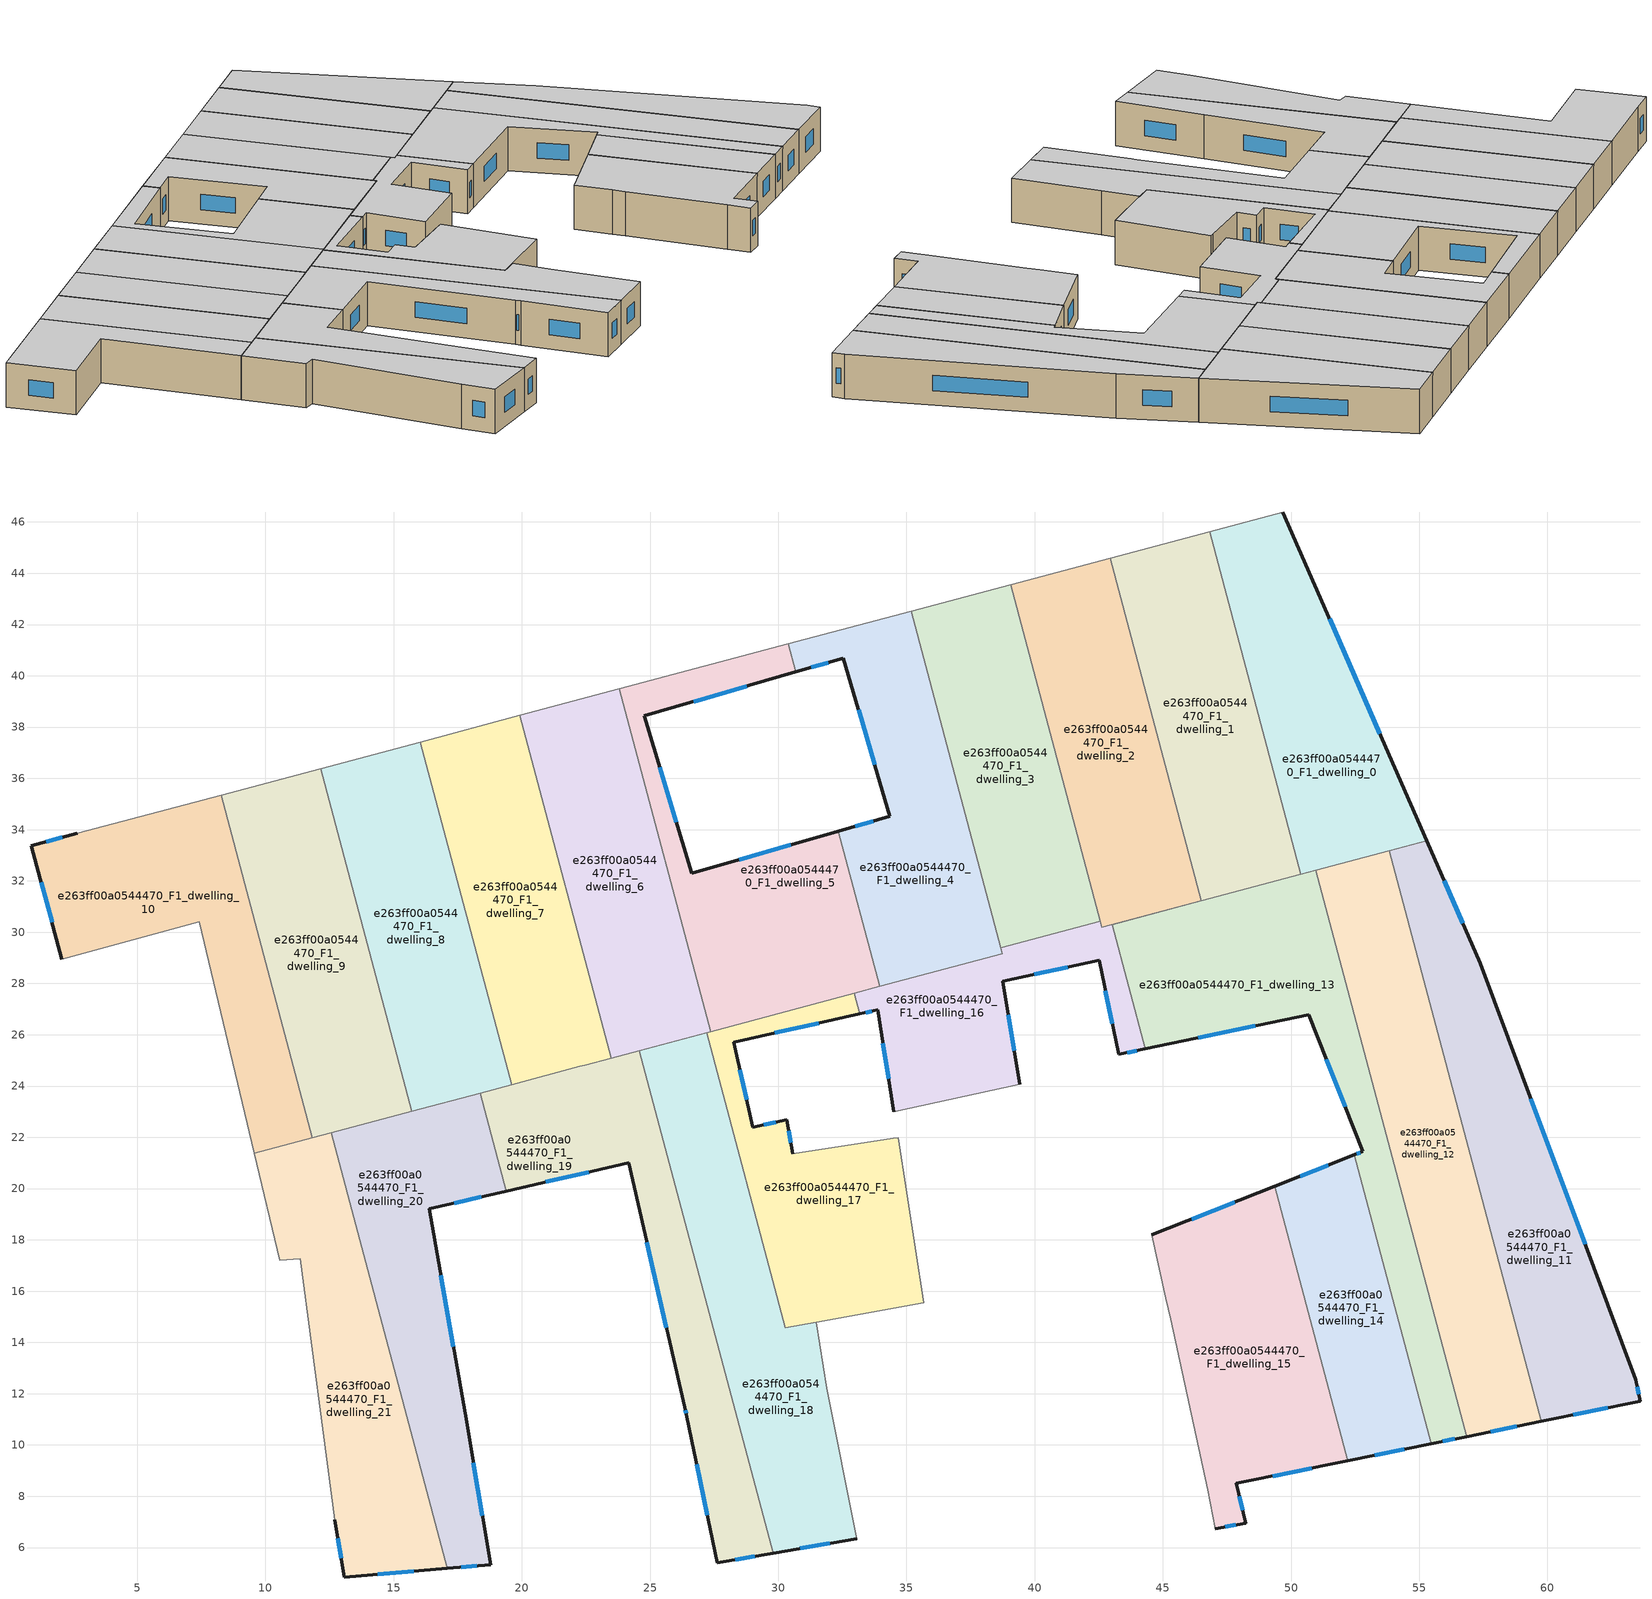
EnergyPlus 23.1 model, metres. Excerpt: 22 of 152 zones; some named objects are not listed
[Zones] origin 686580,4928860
e263ff00a0544470_F1_dwelling_0
 floor to e263ff00a0544470_F0_dwelling_0 (EU_floor_Construction): 49.68,46.39 55.29,33.57 50.39,32.26 46.83,45.63 z3
 wall outside (EU_wall_Construction): 55.29,33.57 49.68,46.39 z3:6
 wall to e263ff00a0544470_F1_dwelling_1 (EU_wall_Construction): 46.83,45.63 50.39,32.26 z3:6
 wall adiabatic (EU_wall_Construction): 49.68,46.39 46.83,45.63 z3:6
 wall to e263ff00a0544470_F1_dwelling_12 (EU_wall_Construction): 50.96,32.41 53.83,33.18 z3:6
 wall to e263ff00a0544470_F1_dwelling_11 (EU_wall_Construction): 53.83,33.18 55.29,33.57 z3:6
 wall to e263ff00a0544470_F1_dwelling_13 (EU_wall_Construction): 50.39,32.26 50.96,32.41 z3:6
 window (EU_Window_Construction): 53.47,37.74 51.51,42.22 z3.98:5.02
 ceiling to e263ff00a0544470_F2_dwelling_0 (EU_floor_Construction): 55.29,33.57 49.68,46.39 46.83,45.63 50.39,32.26 z6
e263ff00a0544470_F1_dwelling_1
 floor to e263ff00a0544470_F0_dwelling_1 (EU_floor_Construction): 46.83,45.63 50.39,32.26 46.51,31.23 42.94,44.59 z3
 wall to e263ff00a0544470_F1_dwelling_2 (EU_wall_Construction): 42.94,44.59 46.51,31.23 z3:6
 wall adiabatic (EU_wall_Construction): 46.83,45.63 42.94,44.59 z3:6
 wall to e263ff00a0544470_F1_dwelling_13 (EU_wall_Construction): 46.51,31.23 50.39,32.26 z3:6
 ceiling to e263ff00a0544470_F2_dwelling_1 (EU_floor_Construction): 50.39,32.26 46.83,45.63 42.94,44.59 46.51,31.23 z6
e263ff00a0544470_F1_dwelling_10
 floor to e263ff00a0544470_F0_dwelling_10 (EU_floor_Construction): 8.27,35.35 11.83,21.99 9.56,21.38 7.42,30.4 2.06,28.95 0.87,33.38 2.65,33.85 z3
 wall outside (EU_wall_Construction): 2.65,33.85 0.87,33.38 2.06,28.95 z3:6
 wall adiabatic (EU_wall_Construction): 8.27,35.35 2.65,33.85 / 2.06,28.95 7.42,30.4 9.56,21.38 11.83,21.99 z3:6
 wall to e263ff00a0544470_F1_dwelling_9 (EU_wall_Construction): 11.83,21.99 8.27,35.35 z3:6
 window (EU_Window_Construction): 1.26,31.94 1.68,30.39 / 2.08,33.7 1.45,33.53 z3.98:5.02
 ceiling to e263ff00a0544470_F2_dwelling_10 (EU_floor_Construction): 11.83,21.99 8.27,35.35 2.65,33.85 0.87,33.38 2.06,28.95 7.42,30.4 9.56,21.38 z6
e263ff00a0544470_F1_dwelling_11
 floor to e263ff00a0544470_F0_dwelling_11 (EU_floor_Construction): 57.38,28.79 63.45,12.54 63.61,11.71 59.76,10.92 53.83,33.18 55.29,33.57 z3
 wall outside (EU_wall_Construction): 59.76,10.92 63.61,11.71 63.45,12.54 57.38,28.79 55.29,33.57 z3:6
 wall to e263ff00a0544470_F1_dwelling_12 (EU_wall_Construction): 53.83,33.18 59.76,10.92 z3:6
 window (EU_Window_Construction): 56.7,30.34 55.97,32.01 / 61.48,17.82 59.36,23.5 / 63.56,11.98 63.51,12.27 / 61.01,11.18 62.36,11.45 z3.98:5.02
 ceiling to e263ff00a0544470_F2_dwelling_11 (EU_floor_Construction): 63.61,11.71 63.45,12.54 57.38,28.79 55.29,33.57 53.83,33.18 59.76,10.92 z6
e263ff00a0544470_F1_dwelling_12
 floor to e263ff00a0544470_F0_dwelling_12 (EU_floor_Construction): 53.83,33.18 59.76,10.92 56.84,10.33 50.96,32.41 z3
 wall outside (EU_wall_Construction): 56.84,10.33 59.76,10.92 z3:6
 wall to e263ff00a0544470_F1_dwelling_13 (EU_wall_Construction): 50.96,32.41 56.84,10.33 z3:6
 window (EU_Window_Construction): 57.79,10.52 58.81,10.73 z3.98:5.02
 ceiling to e263ff00a0544470_F2_dwelling_12 (EU_floor_Construction): 59.76,10.92 53.83,33.18 50.96,32.41 56.84,10.33 z6
e263ff00a0544470_F1_dwelling_13
 floor to e263ff00a0544470_F0_dwelling_13 (EU_floor_Construction): 50.96,32.41 56.84,10.33 55.46,10.05 52.46,21.31 52.8,21.45 50.68,26.79 44.31,25.45 43.02,30.3 z3
 wall outside (EU_wall_Construction): 44.31,25.45 50.68,26.79 52.8,21.45 52.46,21.31 / 55.46,10.05 56.84,10.33 z3:6
 wall to e263ff00a0544470_F1_dwelling_14 (EU_wall_Construction): 52.46,21.31 55.46,10.05 z3:6
 wall to e263ff00a0544470_F1_dwelling_16 (EU_wall_Construction): 46.51,31.23 43.02,30.3 44.31,25.45 z3:6
 window (EU_Window_Construction): 52.69,21.41 52.57,21.36 / 51.37,25.05 52.11,23.19 / 46.38,25.88 48.61,26.35 / 55.91,10.14 56.4,10.24 z3.98:5.02
 ceiling to e263ff00a0544470_F2_dwelling_13 (EU_floor_Construction): 56.84,10.33 50.96,32.41 43.02,30.3 44.31,25.45 50.68,26.79 52.8,21.45 52.46,21.31 55.46,10.05 z6
e263ff00a0544470_F1_dwelling_14
 floor to e263ff00a0544470_F0_dwelling_14 (EU_floor_Construction): 52.46,21.31 55.46,10.05 52.21,9.38 49.36,20.09 z3
 wall outside (EU_wall_Construction): 52.21,9.38 55.46,10.05 / 52.46,21.31 49.36,20.09 z3:6
 wall to e263ff00a0544470_F1_dwelling_15 (EU_wall_Construction): 49.36,20.09 52.21,9.38 z3:6
 window (EU_Window_Construction): 53.27,9.6 54.41,9.83 / 51.45,20.91 50.37,20.49 z3.98:5.02
 ceiling to e263ff00a0544470_F2_dwelling_14 (EU_floor_Construction): 55.46,10.05 52.46,21.31 49.36,20.09 52.21,9.38 z6
e263ff00a0544470_F1_dwelling_15
 floor to e263ff00a0544470_F0_dwelling_15 (EU_floor_Construction): 49.36,20.09 52.21,9.38 47.87,8.5 48.23,6.95 47.05,6.74 46.74,8.26 45.3,14.9 45.12,15.72 44.57,18.19 z3
 wall outside (EU_wall_Construction): 47.05,6.74 48.23,6.95 47.87,8.5 52.21,9.38 / 49.36,20.09 44.57,18.19 z3:6
 wall adiabatic (EU_wall_Construction): 44.57,18.19 45.12,15.72 45.3,14.9 46.74,8.26 47.05,6.74 z3:6
 window (EU_Window_Construction): 48.12,7.45 47.99,8 / 47.43,6.81 47.85,6.88 / 47.8,19.47 46.13,18.81 / 49.28,8.79 50.8,9.1 z3.98:5.02
 ceiling to e263ff00a0544470_F2_dwelling_15 (EU_floor_Construction): 52.21,9.38 49.36,20.09 44.57,18.19 45.12,15.72 45.3,14.9 46.74,8.26 47.05,6.74 48.23,6.95 47.87,8.5 z6
e263ff00a0544470_F1_dwelling_16
 floor to e263ff00a0544470_F0_dwelling_16 (EU_floor_Construction): 46.51,31.23 43.02,30.3 44.31,25.45 43.28,25.23 42.51,28.91 38.75,28.09 39.42,24.07 34.51,22.99 33.87,26.97 33.19,26.82 32.97,27.62 38.74,29.16 38.68,29.4 42.56,30.43 42.63,30.19 z3
 wall outside (EU_wall_Construction): 39.42,24.07 38.75,28.09 42.51,28.91 43.28,25.23 44.31,25.45 / 33.19,26.82 33.87,26.97 34.51,22.99 z3:6
 wall adiabatic (EU_wall_Construction): 34.51,22.99 39.42,24.07 z3:6
 wall to e263ff00a0544470_F1_dwelling_17 (EU_wall_Construction): 32.97,27.62 33.19,26.82 z3:6
 wall to e263ff00a0544470_F1_dwelling_3 (EU_wall_Construction): 42.56,30.43 38.68,29.4 z3:6
 wall to e263ff00a0544470_F1_dwelling_2 (EU_wall_Construction): 46.51,31.23 42.63,30.19 42.56,30.43 z3:6
 wall to e263ff00a0544470_F1_dwelling_4 (EU_wall_Construction): 38.68,29.4 38.74,29.16 33.96,27.88 z3:6
 wall to e263ff00a0544470_F1_dwelling_5 (EU_wall_Construction): 33.96,27.88 32.97,27.62 z3:6
 window (EU_Window_Construction): 39.21,25.38 38.97,26.78 / 34.08,25.68 34.31,24.28 / 33.41,26.87 33.65,26.92 / 43.62,25.3 43.98,25.38 / 42.76,27.71 43.03,26.43 / 39.98,28.36 41.29,28.64 z3.98:5.02
 ceiling to e263ff00a0544470_F2_dwelling_16 (EU_floor_Construction): 44.31,25.45 43.02,30.3 46.51,31.23 42.63,30.19 42.56,30.43 38.68,29.4 38.74,29.16 32.97,27.62 33.19,26.82 33.87,26.97 34.51,22.99 39.42,24.07 38.75,28.09 42.51,28.91 43.28,25.23 z6
e263ff00a0544470_F1_dwelling_17
 floor to e263ff00a0544470_F0_dwelling_17 (EU_floor_Construction): 33.19,26.82 28.26,25.71 29.01,22.39 30.32,22.69 30.56,21.36 34.48,21.96 34.67,21.99 35.67,15.55 30.28,14.58 27.21,26.08 32.97,27.62 z3
 wall outside (EU_wall_Construction): 30.56,21.36 30.32,22.69 29.01,22.39 28.26,25.71 33.19,26.82 z3:6
 wall adiabatic (EU_wall_Construction): 31.48,14.79 35.67,15.55 34.67,21.99 34.48,21.96 30.56,21.36 z3:6
 wall to e263ff00a0544470_F1_dwelling_18 (EU_wall_Construction): 30.28,14.57 31.47,14.79 / 27.21,26.08 30.28,14.58 z3:6
 wall to e263ff00a0544470_F1_dwelling_5 (EU_wall_Construction): 32.97,27.62 27.36,26.12 z3:6
 wall to e263ff00a0544470_F1_dwelling_6 (EU_wall_Construction): 27.36,26.12 27.21,26.08 z3:6
 window (EU_Window_Construction): 29.87,26.07 31.59,26.46 / 28.77,23.47 28.51,24.63 / 29.9,22.59 29.44,22.49 / 30.49,21.79 30.4,22.26 z3.98:5.02
 ceiling to e263ff00a0544470_F2_dwelling_17 (EU_floor_Construction): 35.67,15.55 34.67,21.99 34.48,21.96 30.56,21.36 30.32,22.69 29.01,22.39 28.26,25.71 33.19,26.82 32.97,27.62 27.21,26.08 30.28,14.58 z6
e263ff00a0544470_F1_dwelling_18
 floor to e263ff00a0544470_F0_dwelling_18 (EU_floor_Construction): 27.21,26.08 30.28,14.57 31.47,14.79 31.89,12.22 33.07,6.35 29.8,5.79 24.58,25.38 z3
 wall outside (EU_wall_Construction): 29.8,5.79 33.07,6.35 z3:6
 wall to e263ff00a0544470_F1_dwelling_19 (EU_wall_Construction): 24.58,25.38 29.8,5.79 z3:6
 wall adiabatic (EU_wall_Construction): 33.07,6.35 31.89,12.22 31.47,14.79 z3:6
 wall to e263ff00a0544470_F1_dwelling_6 (EU_wall_Construction): 27.21,26.08 24.58,25.38 z3:6
 window (EU_Window_Construction): 30.87,5.97 32.01,6.16 z3.98:5.02
 ceiling to e263ff00a0544470_F2_dwelling_18 (EU_floor_Construction): 33.07,6.35 31.89,12.22 31.47,14.79 30.28,14.57 27.21,26.08 24.58,25.38 29.8,5.79 z6
e263ff00a0544470_F1_dwelling_19
 floor to e263ff00a0544470_F0_dwelling_19 (EU_floor_Construction): 24.58,25.38 29.8,5.79 27.61,5.41 26.43,11.11 26.35,11.48 24.16,21 19.39,19.9 18.37,23.73 22.25,24.76 22.46,24.82 z3
 wall outside (EU_wall_Construction): 19.39,19.9 24.16,21 26.35,11.48 26.43,11.11 27.61,5.41 29.8,5.79 z3:6
 wall to e263ff00a0544470_F1_dwelling_20 (EU_wall_Construction): 18.37,23.73 19.39,19.9 z3:6
 wall to e263ff00a0544470_F1_dwelling_7 (EU_wall_Construction): 23.48,25.09 22.46,24.82 22.25,24.76 19.6,24.05 z3:6
 wall to e263ff00a0544470_F1_dwelling_6 (EU_wall_Construction): 24.58,25.38 23.48,25.09 z3:6
 wall to e263ff00a0544470_F1_dwelling_8 (EU_wall_Construction): 19.6,24.05 18.37,23.73 z3:6
 window (EU_Window_Construction): 26.38,11.36 26.41,11.23 / 24.88,17.9 25.64,14.58 / 20.94,20.26 22.61,20.64 / 28.33,5.53 29.09,5.66 / 26.82,9.26 27.23,7.26 z3.98:5.02
 ceiling to e263ff00a0544470_F2_dwelling_19 (EU_floor_Construction): 29.8,5.79 24.58,25.38 22.46,24.82 22.25,24.76 18.37,23.73 19.39,19.9 24.16,21 26.35,11.48 26.43,11.11 27.61,5.41 z6
e263ff00a0544470_F1_dwelling_2
 floor to e263ff00a0544470_F0_dwelling_2 (EU_floor_Construction): 42.94,44.59 46.51,31.23 42.63,30.19 39.06,43.56 z3
 wall adiabatic (EU_wall_Construction): 42.94,44.59 39.06,43.56 z3:6
 wall to e263ff00a0544470_F1_dwelling_3 (EU_wall_Construction): 39.06,43.56 42.56,30.43 z3:6
 ceiling to e263ff00a0544470_F2_dwelling_2 (EU_floor_Construction): 46.51,31.23 42.94,44.59 39.06,43.56 42.63,30.19 z6
e263ff00a0544470_F1_dwelling_20
 floor to e263ff00a0544470_F0_dwelling_20 (EU_floor_Construction): 18.37,23.73 19.39,19.9 16.39,19.21 17.78,11.23 18.78,5.33 17.09,5.19 12.56,22.18 z3
 wall outside (EU_wall_Construction): 17.09,5.19 18.78,5.33 17.78,11.23 16.39,19.21 19.39,19.9 z3:6
 wall to e263ff00a0544470_F1_dwelling_21 (EU_wall_Construction): 12.56,22.18 17.09,5.19 z3:6
 wall to e263ff00a0544470_F1_dwelling_9 (EU_wall_Construction): 15.72,23.02 12.56,22.18 z3:6
 wall to e263ff00a0544470_F1_dwelling_8 (EU_wall_Construction): 18.37,23.73 15.72,23.02 z3:6
 window (EU_Window_Construction): 17.37,19.43 18.41,19.68 / 17.33,13.83 16.85,16.61 / 18.46,7.25 18.11,9.31 / 17.64,5.23 18.23,5.28 z3.98:5.02
 ceiling to e263ff00a0544470_F2_dwelling_20 (EU_floor_Construction): 18.78,5.33 17.78,11.23 16.39,19.21 19.39,19.9 18.37,23.73 12.56,22.18 17.09,5.19 z6
e263ff00a0544470_F1_dwelling_21
 floor to e263ff00a0544470_F0_dwelling_21 (EU_floor_Construction): 12.56,22.18 17.09,5.19 13.07,4.85 12.69,7.09 11.36,17.26 10.55,17.21 9.56,21.38 z3
 wall outside (EU_wall_Construction): 12.69,7.09 13.07,4.85 17.09,5.19 z3:6
 wall adiabatic (EU_wall_Construction): 11.83,21.99 9.56,21.38 10.55,17.21 11.36,17.26 12.69,7.09 z3:6
 wall to e263ff00a0544470_F1_dwelling_9 (EU_wall_Construction): 12.56,22.18 11.83,21.99 z3:6
 window (EU_Window_Construction): 14.38,4.96 15.78,5.08 / 12.82,6.36 12.95,5.58 z3.98:5.02
 ceiling to e263ff00a0544470_F2_dwelling_21 (EU_floor_Construction): 17.09,5.19 12.56,22.18 9.56,21.38 10.55,17.21 11.36,17.26 12.69,7.09 13.07,4.85 z6
e263ff00a0544470_F1_dwelling_3
 floor to e263ff00a0544470_F0_dwelling_3 (EU_floor_Construction): 39.06,43.56 42.56,30.43 38.68,29.4 35.18,42.52 z3
 wall adiabatic (EU_wall_Construction): 39.06,43.56 35.18,42.52 z3:6
 wall to e263ff00a0544470_F1_dwelling_4 (EU_wall_Construction): 35.18,42.52 38.68,29.4 z3:6
 ceiling to e263ff00a0544470_F2_dwelling_3 (EU_floor_Construction): 42.56,30.43 39.06,43.56 35.18,42.52 38.68,29.4 z6
e263ff00a0544470_F1_dwelling_4
 floor to e263ff00a0544470_F0_dwelling_4 (EU_floor_Construction): 35.18,42.52 38.74,29.16 33.96,27.88 32.35,33.94 34.35,34.52 32.54,40.69 30.69,40.15 30.4,41.25 z3
 wall outside (EU_wall_Construction): 30.69,40.15 32.54,40.69 34.35,34.52 32.35,33.94 z3:6
 wall to e263ff00a0544470_F1_dwelling_5 (EU_wall_Construction): 32.35,33.94 33.96,27.88 / 30.4,41.25 30.69,40.15 z3:6
 wall adiabatic (EU_wall_Construction): 35.18,42.52 30.4,41.25 z3:6
 window (EU_Window_Construction): 33.7,34.33 33,34.13 / 33.13,38.68 33.77,36.53 / 31.29,40.33 31.94,40.51 z3.98:5.02
 ceiling to e263ff00a0544470_F2_dwelling_4 (EU_floor_Construction): 38.74,29.16 35.18,42.52 30.4,41.25 30.69,40.15 32.54,40.69 34.35,34.52 32.35,33.94 33.96,27.88 z6
e263ff00a0544470_F1_dwelling_5
 floor to e263ff00a0544470_F0_dwelling_5 (EU_floor_Construction): 30.69,40.15 24.77,38.44 26.62,32.29 32.35,33.94 33.96,27.88 27.36,26.12 23.8,39.49 30.4,41.25 z3
 wall outside (EU_wall_Construction): 32.35,33.94 26.62,32.29 24.77,38.44 30.69,40.15 z3:6
 wall to e263ff00a0544470_F1_dwelling_6 (EU_wall_Construction): 23.8,39.49 27.36,26.12 z3:6
 wall adiabatic (EU_wall_Construction): 30.4,41.25 23.8,39.49 z3:6
 window (EU_Window_Construction): 26.02,34.29 25.38,36.44 / 30.49,33.4 28.49,32.83 / 26.7,39 28.77,39.6 z3.98:5.02
 ceiling to e263ff00a0544470_F2_dwelling_5 (EU_floor_Construction): 33.96,27.88 32.35,33.94 26.62,32.29 24.77,38.44 30.69,40.15 30.4,41.25 23.8,39.49 27.36,26.12 z6
e263ff00a0544470_F1_dwelling_6
 floor to e263ff00a0544470_F0_dwelling_6 (EU_floor_Construction): 23.8,39.49 27.36,26.12 23.48,25.09 19.92,38.45 z3
 wall to e263ff00a0544470_F1_dwelling_7 (EU_wall_Construction): 19.92,38.45 23.48,25.09 z3:6
 wall adiabatic (EU_wall_Construction): 23.8,39.49 19.92,38.45 z3:6
 ceiling to e263ff00a0544470_F2_dwelling_6 (EU_floor_Construction): 27.36,26.12 23.8,39.49 19.92,38.45 23.48,25.09 z6
e263ff00a0544470_F1_dwelling_7
 floor to e263ff00a0544470_F0_dwelling_7 (EU_floor_Construction): 19.92,38.45 23.48,25.09 19.6,24.05 16.04,37.42 z3
 wall to e263ff00a0544470_F1_dwelling_8 (EU_wall_Construction): 16.04,37.42 19.6,24.05 z3:6
 wall adiabatic (EU_wall_Construction): 19.92,38.45 16.04,37.42 z3:6
 ceiling to e263ff00a0544470_F2_dwelling_7 (EU_floor_Construction): 23.48,25.09 19.92,38.45 16.04,37.42 19.6,24.05 z6
e263ff00a0544470_F1_dwelling_8
 floor to e263ff00a0544470_F0_dwelling_8 (EU_floor_Construction): 16.04,37.42 19.6,24.05 15.72,23.02 12.15,36.38 z3
 wall to e263ff00a0544470_F1_dwelling_9 (EU_wall_Construction): 12.15,36.38 15.72,23.02 z3:6
 wall adiabatic (EU_wall_Construction): 16.04,37.42 12.15,36.38 z3:6
 ceiling to e263ff00a0544470_F2_dwelling_8 (EU_floor_Construction): 19.6,24.05 16.04,37.42 12.15,36.38 15.72,23.02 z6
e263ff00a0544470_F1_dwelling_9
 floor to e263ff00a0544470_F0_dwelling_9 (EU_floor_Construction): 12.15,36.38 15.72,23.02 11.83,21.99 8.27,35.35 z3
 wall adiabatic (EU_wall_Construction): 12.15,36.38 8.27,35.35 z3:6
 ceiling to e263ff00a0544470_F2_dwelling_9 (EU_floor_Construction): 15.72,23.02 12.15,36.38 8.27,35.35 11.83,21.99 z6
[Building]
EU S2 Campaign: North Axis=0; Terrain=City; Solar Distribution=FullExterior
[Site:Location]
Bologna: Latitude=44.5; Longitude=11.25; Time Zone=1; Elevation=37
[SizingPeriod:WeatherFileDays]
AnnualSizingPeriod: Begin Month=1; Begin Day of Month=1; End Month=12; End Day of Month=31; Day of Week for Start Day=Monday; Use Weather File Daylight Saving Period=No; Use Weather File Rain and Snow Indicators=No
[MATERIAL]
EU_InternalMass_Material: Roughness=MediumRough; Thickness=0.1; Conductivity=1; Density=1800; Specific Heat=900; Thermal Absorptance=0.9; Solar Absorptance=0.7; Visible Absorptance=0.7
[MATERIAL:NOMASS] Roughness=MediumRough; Thermal Absorptance=0.9; Solar Absorptance=0.7; Visible Absorptance=0.7
Name | Thermal Resistance
EU_wall_NoMass | 0.905828
EU_floor_NoMass | 0.67114
[WINDOWMATERIAL:SIMPLEGLAZINGSYSTEM]
EU_Window_SimpleGlazing: UFactor=4.52486; Solar Heat Gain Coefficient=0.85; Visible Transmittance=0.85
[CONSTRUCTION]
EU_wall_Construction: EU_wall_NoMass
EU_floor_Construction: EU_floor_NoMass
EU_Window_Construction: EU_Window_SimpleGlazing
EU_InternalMass_Construction: EU_InternalMass_Material
[ZONE] Type=1; Multiplier=1; Ceiling Height=autocalculate; Floor Area=autocalculate; Part of Total Floor Area=Yes
Name | Volume
e263ff00a0544470_F1_dwelling_0; e263ff00a0544470_F1_dwelling_5 | 166.677
e263ff00a0544470_F1_dwelling_1 | 166.651
e263ff00a0544470_F1_dwelling_10 | 166.673
e263ff00a0544470_F1_dwelling_11 | 201.226
e263ff00a0544470_F1_dwelling_12 | 204.203
e263ff00a0544470_F1_dwelling_13 | 202
e263ff00a0544470_F1_dwelling_14 | 112.906
e263ff00a0544470_F1_dwelling_15 | 175.447
e263ff00a0544470_F1_dwelling_16 | 106.727
e263ff00a0544470_F1_dwelling_17 | 144.906
e263ff00a0544470_F1_dwelling_18 | 188.902
e263ff00a0544470_F1_dwelling_19; e263ff00a0544470_F1_dwelling_2 | 166.679
e263ff00a0544470_F1_dwelling_20 | 166.668
e263ff00a0544470_F1_dwelling_21 | 166.666
e263ff00a0544470_F1_dwelling_3 | 163.653
e263ff00a0544470_F1_dwelling_4; e263ff00a0544470_F1_dwelling_7; e263ff00a0544470_F1_dwelling_8 | 166.663
e263ff00a0544470_F1_dwelling_6 | 166.697
e263ff00a0544470_F1_dwelling_9 | 166.652
[INTERNALMASS] Construction=EU_InternalMass_Construction
Name | Zone or ZoneList | Surface Area
e263ff00a0544470_F1_dwelling_0_EU_InternalMass | e263ff00a0544470_F1_dwelling_0 | 55.5591
e263ff00a0544470_F1_dwelling_1_EU_InternalMass | e263ff00a0544470_F1_dwelling_1 | 55.5502
e263ff00a0544470_F1_dwelling_2_EU_InternalMass | e263ff00a0544470_F1_dwelling_2 | 55.5599
e263ff00a0544470_F1_dwelling_3_EU_InternalMass | e263ff00a0544470_F1_dwelling_3 | 54.5521
e263ff00a0544470_F1_dwelling_4_EU_InternalMass | e263ff00a0544470_F1_dwelling_4 | 55.5544
e263ff00a0544470_F1_dwelling_5_EU_InternalMass | e263ff00a0544470_F1_dwelling_5 | 55.5586
e263ff00a0544470_F1_dwelling_6_EU_InternalMass | e263ff00a0544470_F1_dwelling_6 | 55.5657
e263ff00a0544470_F1_dwelling_7_EU_InternalMass | e263ff00a0544470_F1_dwelling_7 | 55.5548
e263ff00a0544470_F1_dwelling_8_EU_InternalMass | e263ff00a0544470_F1_dwelling_8 | 55.5546
e263ff00a0544470_F1_dwelling_9_EU_InternalMass | e263ff00a0544470_F1_dwelling_9 | 55.5522
e263ff00a0544470_F1_dwelling_10_EU_InternalMass | e263ff00a0544470_F1_dwelling_10 | 55.5581
e263ff00a0544470_F1_dwelling_11_EU_InternalMass | e263ff00a0544470_F1_dwelling_11 | 67.0746
e263ff00a0544470_F1_dwelling_12_EU_InternalMass | e263ff00a0544470_F1_dwelling_12 | 68.0626
e263ff00a0544470_F1_dwelling_13_EU_InternalMass | e263ff00a0544470_F1_dwelling_13 | 67.3399
e263ff00a0544470_F1_dwelling_14_EU_InternalMass | e263ff00a0544470_F1_dwelling_14 | 37.6351
e263ff00a0544470_F1_dwelling_15_EU_InternalMass | e263ff00a0544470_F1_dwelling_15 | 58.4831
e263ff00a0544470_F1_dwelling_16_EU_InternalMass | e263ff00a0544470_F1_dwelling_16 | 35.5751
e263ff00a0544470_F1_dwelling_17_EU_InternalMass | e263ff00a0544470_F1_dwelling_17 | 48.3183
e263ff00a0544470_F1_dwelling_18_EU_InternalMass | e263ff00a0544470_F1_dwelling_18 | 62.9686
e263ff00a0544470_F1_dwelling_19_EU_InternalMass | e263ff00a0544470_F1_dwelling_19 | 55.561
e263ff00a0544470_F1_dwelling_20_EU_InternalMass | e263ff00a0544470_F1_dwelling_20 | 55.5565
e263ff00a0544470_F1_dwelling_21_EU_InternalMass | e263ff00a0544470_F1_dwelling_21 | 55.555
[OTHEREQUIPMENT] Fuel Type=Electricity; Design Level Calculation Method=Watts/Area; Power per Zone Floor Area=1; Fraction Latent=0; Fraction Radiant=0; Fraction Lost=0; Carbon Dioxide Generation Rate=0; EndUse Subcategory=EU_Step8_InternalGains
Name | Zone or ZoneList or Space or SpaceList | Schedule
EU_Step8_InternalGain_e263ff00a0544470_F1_dwelling_0_f000 | e263ff00a0544470_F1_dwelling_0 | EU_Step8_GainSchedule_e263ff00a0544470_F1_dwelling_0_f000
EU_Step8_InternalGain_e263ff00a0544470_F1_dwelling_1_f000 | e263ff00a0544470_F1_dwelling_1 | EU_Step8_GainSchedule_e263ff00a0544470_F1_dwelling_1_f000
EU_Step8_InternalGain_e263ff00a0544470_F1_dwelling_2_f000 | e263ff00a0544470_F1_dwelling_2 | EU_Step8_GainSchedule_e263ff00a0544470_F1_dwelling_2_f000
EU_Step8_InternalGain_e263ff00a0544470_F1_dwelling_3_f000 | e263ff00a0544470_F1_dwelling_3 | EU_Step8_GainSchedule_e263ff00a0544470_F1_dwelling_3_f000
EU_Step8_InternalGain_e263ff00a0544470_F1_dwelling_4_f000 | e263ff00a0544470_F1_dwelling_4 | EU_Step8_GainSchedule_e263ff00a0544470_F1_dwelling_4_f000
EU_Step8_InternalGain_e263ff00a0544470_F1_dwelling_5_f000 | e263ff00a0544470_F1_dwelling_5 | EU_Step8_GainSchedule_e263ff00a0544470_F1_dwelling_5_f000
EU_Step8_InternalGain_e263ff00a0544470_F1_dwelling_6_f000 | e263ff00a0544470_F1_dwelling_6 | EU_Step8_GainSchedule_e263ff00a0544470_F1_dwelling_6_f000
EU_Step8_InternalGain_e263ff00a0544470_F1_dwelling_7_f000 | e263ff00a0544470_F1_dwelling_7 | EU_Step8_GainSchedule_e263ff00a0544470_F1_dwelling_7_f000
EU_Step8_InternalGain_e263ff00a0544470_F1_dwelling_8_f000 | e263ff00a0544470_F1_dwelling_8 | EU_Step8_GainSchedule_e263ff00a0544470_F1_dwelling_8_f000
EU_Step8_InternalGain_e263ff00a0544470_F1_dwelling_9_f000 | e263ff00a0544470_F1_dwelling_9 | EU_Step8_GainSchedule_e263ff00a0544470_F1_dwelling_9_f000
EU_Step8_InternalGain_e263ff00a0544470_F1_dwelling_10_f000 | e263ff00a0544470_F1_dwelling_10 | EU_Step8_GainSchedule_e263ff00a0544470_F1_dwelling_10_f000
EU_Step8_InternalGain_e263ff00a0544470_F1_dwelling_11_f000 | e263ff00a0544470_F1_dwelling_11 | EU_Step8_GainSchedule_e263ff00a0544470_F1_dwelling_11_f000
EU_Step8_InternalGain_e263ff00a0544470_F1_dwelling_12_f000 | e263ff00a0544470_F1_dwelling_12 | EU_Step8_GainSchedule_e263ff00a0544470_F1_dwelling_12_f000
EU_Step8_InternalGain_e263ff00a0544470_F1_dwelling_13_f000 | e263ff00a0544470_F1_dwelling_13 | EU_Step8_GainSchedule_e263ff00a0544470_F1_dwelling_13_f000
EU_Step8_InternalGain_e263ff00a0544470_F1_dwelling_14_f000 | e263ff00a0544470_F1_dwelling_14 | EU_Step8_GainSchedule_e263ff00a0544470_F1_dwelling_14_f000
EU_Step8_InternalGain_e263ff00a0544470_F1_dwelling_15_f000 | e263ff00a0544470_F1_dwelling_15 | EU_Step8_GainSchedule_e263ff00a0544470_F1_dwelling_15_f000
EU_Step8_InternalGain_e263ff00a0544470_F1_dwelling_16_f000 | e263ff00a0544470_F1_dwelling_16 | EU_Step8_GainSchedule_e263ff00a0544470_F1_dwelling_16_f000
EU_Step8_InternalGain_e263ff00a0544470_F1_dwelling_17_f000 | e263ff00a0544470_F1_dwelling_17 | EU_Step8_GainSchedule_e263ff00a0544470_F1_dwelling_17_f000
EU_Step8_InternalGain_e263ff00a0544470_F1_dwelling_18_f000 | e263ff00a0544470_F1_dwelling_18 | EU_Step8_GainSchedule_e263ff00a0544470_F1_dwelling_18_f000
EU_Step8_InternalGain_e263ff00a0544470_F1_dwelling_19_f000 | e263ff00a0544470_F1_dwelling_19 | EU_Step8_GainSchedule_e263ff00a0544470_F1_dwelling_19_f000
EU_Step8_InternalGain_e263ff00a0544470_F1_dwelling_20_f000 | e263ff00a0544470_F1_dwelling_20 | EU_Step8_GainSchedule_e263ff00a0544470_F1_dwelling_20_f000
EU_Step8_InternalGain_e263ff00a0544470_F1_dwelling_21_f000 | e263ff00a0544470_F1_dwelling_21 | EU_Step8_GainSchedule_e263ff00a0544470_F1_dwelling_21_f000
[ZONEVENTILATION:DESIGNFLOWRATE] Schedule=EU_AlwaysOn; Design Flow Rate Calculation Method=AirChanges/Hour; Air Changes per Hour=0.73129; Ventilation Type=Natural; Fan Pressure Rise=0; Fan Total Efficiency=1; Constant Term Coefficient=1; Temperature Term Coefficient=0; Velocity Term Coefficient=0; Velocity Squared Term Coefficient=0; Minimum Indoor Temperature=-100; Maximum Indoor Temperature=100; Delta Temperature=-100; Minimum Outdoor Temperature=-100; Maximum Outdoor Temperature=100; Maximum Wind Speed=40
Name | Zone or ZoneList or Space or SpaceList
EU_ConstantAir_e263ff00a0544470_F1_dwelling_0 | e263ff00a0544470_F1_dwelling_0
EU_ConstantAir_e263ff00a0544470_F1_dwelling_1 | e263ff00a0544470_F1_dwelling_1
EU_ConstantAir_e263ff00a0544470_F1_dwelling_2 | e263ff00a0544470_F1_dwelling_2
EU_ConstantAir_e263ff00a0544470_F1_dwelling_3 | e263ff00a0544470_F1_dwelling_3
EU_ConstantAir_e263ff00a0544470_F1_dwelling_4 | e263ff00a0544470_F1_dwelling_4
EU_ConstantAir_e263ff00a0544470_F1_dwelling_5 | e263ff00a0544470_F1_dwelling_5
EU_ConstantAir_e263ff00a0544470_F1_dwelling_6 | e263ff00a0544470_F1_dwelling_6
EU_ConstantAir_e263ff00a0544470_F1_dwelling_7 | e263ff00a0544470_F1_dwelling_7
EU_ConstantAir_e263ff00a0544470_F1_dwelling_8 | e263ff00a0544470_F1_dwelling_8
EU_ConstantAir_e263ff00a0544470_F1_dwelling_9 | e263ff00a0544470_F1_dwelling_9
EU_ConstantAir_e263ff00a0544470_F1_dwelling_10 | e263ff00a0544470_F1_dwelling_10
EU_ConstantAir_e263ff00a0544470_F1_dwelling_11 | e263ff00a0544470_F1_dwelling_11
EU_ConstantAir_e263ff00a0544470_F1_dwelling_12 | e263ff00a0544470_F1_dwelling_12
EU_ConstantAir_e263ff00a0544470_F1_dwelling_13 | e263ff00a0544470_F1_dwelling_13
EU_ConstantAir_e263ff00a0544470_F1_dwelling_14 | e263ff00a0544470_F1_dwelling_14
EU_ConstantAir_e263ff00a0544470_F1_dwelling_15 | e263ff00a0544470_F1_dwelling_15
EU_ConstantAir_e263ff00a0544470_F1_dwelling_16 | e263ff00a0544470_F1_dwelling_16
EU_ConstantAir_e263ff00a0544470_F1_dwelling_17 | e263ff00a0544470_F1_dwelling_17
EU_ConstantAir_e263ff00a0544470_F1_dwelling_18 | e263ff00a0544470_F1_dwelling_18
EU_ConstantAir_e263ff00a0544470_F1_dwelling_19 | e263ff00a0544470_F1_dwelling_19
EU_ConstantAir_e263ff00a0544470_F1_dwelling_20 | e263ff00a0544470_F1_dwelling_20
EU_ConstantAir_e263ff00a0544470_F1_dwelling_21 | e263ff00a0544470_F1_dwelling_21
[HVACTEMPLATE:ZONE:IDEALLOADSAIRSYSTEM] System Availability Schedule=EU_AlwaysOn; Maximum Heating Supply Air Temperature=50; Minimum Cooling Supply Air Temperature=13; Maximum Heating Supply Air Humidity Ratio=0.0156; Minimum Cooling Supply Air Humidity Ratio=0.0077; Heating Limit=NoLimit; Cooling Limit=NoLimit; Heating Availability Schedule=EU_AlwaysOn; Cooling Availability Schedule=EU_CoolingOff; Dehumidification Control Type=ConstantSensibleHeatRatio; Cooling Sensible Heat Ratio=0.7; Dehumidification Setpoint=60; Humidification Control Type=None; Humidification Setpoint=30; Outdoor Air Method=None; Outdoor Air Flow Rate per Person=0.00944; Outdoor Air Flow Rate per Zone Floor Area=0; Outdoor Air Flow Rate per Zone=0; Demand Controlled Ventilation Type=None; Outdoor Air Economizer Type=NoEconomizer; Heat Recovery Type=None; Sensible Heat Recovery Effectiveness=0.7; Latent Heat Recovery Effectiveness=0.65
Name | Template Thermostat
e263ff00a0544470_F1_dwelling_0 | EU_HeatOnly_e263ff00a0544470_F1_dwelling_0
e263ff00a0544470_F1_dwelling_1 | EU_HeatOnly_e263ff00a0544470_F1_dwelling_1
e263ff00a0544470_F1_dwelling_2 | EU_HeatOnly_e263ff00a0544470_F1_dwelling_2
e263ff00a0544470_F1_dwelling_3 | EU_HeatOnly_e263ff00a0544470_F1_dwelling_3
e263ff00a0544470_F1_dwelling_4 | EU_HeatOnly_e263ff00a0544470_F1_dwelling_4
e263ff00a0544470_F1_dwelling_5 | EU_HeatOnly_e263ff00a0544470_F1_dwelling_5
e263ff00a0544470_F1_dwelling_6 | EU_HeatOnly_e263ff00a0544470_F1_dwelling_6
e263ff00a0544470_F1_dwelling_7 | EU_HeatOnly_e263ff00a0544470_F1_dwelling_7
e263ff00a0544470_F1_dwelling_8 | EU_HeatOnly_e263ff00a0544470_F1_dwelling_8
e263ff00a0544470_F1_dwelling_9 | EU_HeatOnly_e263ff00a0544470_F1_dwelling_9
e263ff00a0544470_F1_dwelling_10 | EU_HeatOnly_e263ff00a0544470_F1_dwelling_10
e263ff00a0544470_F1_dwelling_11 | EU_HeatOnly_e263ff00a0544470_F1_dwelling_11
e263ff00a0544470_F1_dwelling_12 | EU_HeatOnly_e263ff00a0544470_F1_dwelling_12
e263ff00a0544470_F1_dwelling_13 | EU_HeatOnly_e263ff00a0544470_F1_dwelling_13
e263ff00a0544470_F1_dwelling_14 | EU_HeatOnly_e263ff00a0544470_F1_dwelling_14
e263ff00a0544470_F1_dwelling_15 | EU_HeatOnly_e263ff00a0544470_F1_dwelling_15
e263ff00a0544470_F1_dwelling_16 | EU_HeatOnly_e263ff00a0544470_F1_dwelling_16
e263ff00a0544470_F1_dwelling_17 | EU_HeatOnly_e263ff00a0544470_F1_dwelling_17
e263ff00a0544470_F1_dwelling_18 | EU_HeatOnly_e263ff00a0544470_F1_dwelling_18
e263ff00a0544470_F1_dwelling_19 | EU_HeatOnly_e263ff00a0544470_F1_dwelling_19
e263ff00a0544470_F1_dwelling_20 | EU_HeatOnly_e263ff00a0544470_F1_dwelling_20
e263ff00a0544470_F1_dwelling_21 | EU_HeatOnly_e263ff00a0544470_F1_dwelling_21
[SIZING:ZONE] Zone Cooling Design Supply Air Temperature Input Method=SupplyAirTemperature; Zone Cooling Design Supply Air Temperature=13; Zone Heating Design Supply Air Temperature Input Method=SupplyAirTemperature; Zone Heating Design Supply Air Temperature=50; Zone Cooling Design Supply Air Humidity Ratio=0.008; Zone Heating Design Supply Air Humidity Ratio=0.008; Cooling Design Air Flow Method=DesignDay; Cooling Design Air Flow Rate=0; Cooling Minimum Air Flow per Zone Floor Area=0.000762; Cooling Minimum Air Flow=0; Cooling Minimum Air Flow Fraction=0.2; Heating Design Air Flow Method=DesignDay; Heating Design Air Flow Rate=0; Heating Maximum Air Flow per Zone Floor Area=0.002032; Heating Maximum Air Flow=0.141576; Heating Maximum Air Flow Fraction=0.3; Account for Dedicated Outdoor Air System=No; Dedicated Outdoor Air System Control Strategy=NeutralSupplyAir; Dedicated Outdoor Air Low Setpoint Temperature for Design=autosize; Dedicated Outdoor Air High Setpoint Temperature for Design=autosize; Zone Load Sizing Method=Sensible Load Only No Latent Load; Zone Latent Cooling Design Supply Air Humidity Ratio Input Method=HumidityRatioDifference; Zone Cooling Design Supply Air Humidity Ratio Difference=0.005; Zone Latent Heating Design Supply Air Humidity Ratio Input Method=HumidityRatioDifference; Zone Humidification Design Supply Air Humidity Ratio Difference=0.005
e263ff00a0544470_F1_dwelling_0; e263ff00a0544470_F1_dwelling_1; e263ff00a0544470_F1_dwelling_2; e263ff00a0544470_F1_dwelling_3; e263ff00a0544470_F1_dwelling_4; e263ff00a0544470_F1_dwelling_5; e263ff00a0544470_F1_dwelling_6; e263ff00a0544470_F1_dwelling_7; e263ff00a0544470_F1_dwelling_8; e263ff00a0544470_F1_dwelling_9; e263ff00a0544470_F1_dwelling_10; e263ff00a0544470_F1_dwelling_11; e263ff00a0544470_F1_dwelling_12; e263ff00a0544470_F1_dwelling_13; e263ff00a0544470_F1_dwelling_14; e263ff00a0544470_F1_dwelling_15; e263ff00a0544470_F1_dwelling_16; e263ff00a0544470_F1_dwelling_17; e263ff00a0544470_F1_dwelling_18; e263ff00a0544470_F1_dwelling_19; e263ff00a0544470_F1_dwelling_20; e263ff00a0544470_F1_dwelling_21
[SCHEDULE:CONSTANT]
Name | Hourly Value
EU_AlwaysOn | 1
EU_CoolingOff | 0
[SCHEDULE:FILE] Column Number=1; Rows to Skip at Top=0; Number of Hours of Data=8760; Column Separator=Comma; Interpolate to Timestep=No; Minutes per Item=60; Adjust Schedule for Daylight Savings=Yes
Name | File
EU_Step8_GainSchedule_e263ff00a0544470_F1_dwelling_0_f000 | ../../schedules/e263ff00a0544470/e263ff00a0544470_F1_dwelling_0_f000_gain.csv
EU_Step8_GainSchedule_e263ff00a0544470_F1_dwelling_1_f000 | ../../schedules/e263ff00a0544470/e263ff00a0544470_F1_dwelling_1_f000_gain.csv
EU_Step8_GainSchedule_e263ff00a0544470_F1_dwelling_2_f000 | ../../schedules/e263ff00a0544470/e263ff00a0544470_F1_dwelling_2_f000_gain.csv
EU_Step8_GainSchedule_e263ff00a0544470_F1_dwelling_3_f000 | ../../schedules/e263ff00a0544470/e263ff00a0544470_F1_dwelling_3_f000_gain.csv
EU_Step8_GainSchedule_e263ff00a0544470_F1_dwelling_4_f000 | ../../schedules/e263ff00a0544470/e263ff00a0544470_F1_dwelling_4_f000_gain.csv
EU_Step8_GainSchedule_e263ff00a0544470_F1_dwelling_5_f000 | ../../schedules/e263ff00a0544470/e263ff00a0544470_F1_dwelling_5_f000_gain.csv
EU_Step8_GainSchedule_e263ff00a0544470_F1_dwelling_6_f000 | ../../schedules/e263ff00a0544470/e263ff00a0544470_F1_dwelling_6_f000_gain.csv
EU_Step8_GainSchedule_e263ff00a0544470_F1_dwelling_7_f000 | ../../schedules/e263ff00a0544470/e263ff00a0544470_F1_dwelling_7_f000_gain.csv
EU_Step8_GainSchedule_e263ff00a0544470_F1_dwelling_8_f000 | ../../schedules/e263ff00a0544470/e263ff00a0544470_F1_dwelling_8_f000_gain.csv
EU_Step8_GainSchedule_e263ff00a0544470_F1_dwelling_9_f000 | ../../schedules/e263ff00a0544470/e263ff00a0544470_F1_dwelling_9_f000_gain.csv
EU_Step8_GainSchedule_e263ff00a0544470_F1_dwelling_10_f000 | ../../schedules/e263ff00a0544470/e263ff00a0544470_F1_dwelling_10_f000_gain.csv
EU_Step8_GainSchedule_e263ff00a0544470_F1_dwelling_11_f000 | ../../schedules/e263ff00a0544470/e263ff00a0544470_F1_dwelling_11_f000_gain.csv
EU_Step8_GainSchedule_e263ff00a0544470_F1_dwelling_12_f000 | ../../schedules/e263ff00a0544470/e263ff00a0544470_F1_dwelling_12_f000_gain.csv
EU_Step8_GainSchedule_e263ff00a0544470_F1_dwelling_13_f000 | ../../schedules/e263ff00a0544470/e263ff00a0544470_F1_dwelling_13_f000_gain.csv
EU_Step8_GainSchedule_e263ff00a0544470_F1_dwelling_14_f000 | ../../schedules/e263ff00a0544470/e263ff00a0544470_F1_dwelling_14_f000_gain.csv
EU_Step8_GainSchedule_e263ff00a0544470_F1_dwelling_15_f000 | ../../schedules/e263ff00a0544470/e263ff00a0544470_F1_dwelling_15_f000_gain.csv
EU_Step8_GainSchedule_e263ff00a0544470_F1_dwelling_16_f000 | ../../schedules/e263ff00a0544470/e263ff00a0544470_F1_dwelling_16_f000_gain.csv
EU_Step8_GainSchedule_e263ff00a0544470_F1_dwelling_17_f000 | ../../schedules/e263ff00a0544470/e263ff00a0544470_F1_dwelling_17_f000_gain.csv
EU_Step8_GainSchedule_e263ff00a0544470_F1_dwelling_18_f000 | ../../schedules/e263ff00a0544470/e263ff00a0544470_F1_dwelling_18_f000_gain.csv
EU_Step8_GainSchedule_e263ff00a0544470_F1_dwelling_19_f000 | ../../schedules/e263ff00a0544470/e263ff00a0544470_F1_dwelling_19_f000_gain.csv
EU_Step8_GainSchedule_e263ff00a0544470_F1_dwelling_20_f000 | ../../schedules/e263ff00a0544470/e263ff00a0544470_F1_dwelling_20_f000_gain.csv
EU_Step8_GainSchedule_e263ff00a0544470_F1_dwelling_21_f000 | ../../schedules/e263ff00a0544470/e263ff00a0544470_F1_dwelling_21_f000_gain.csv
